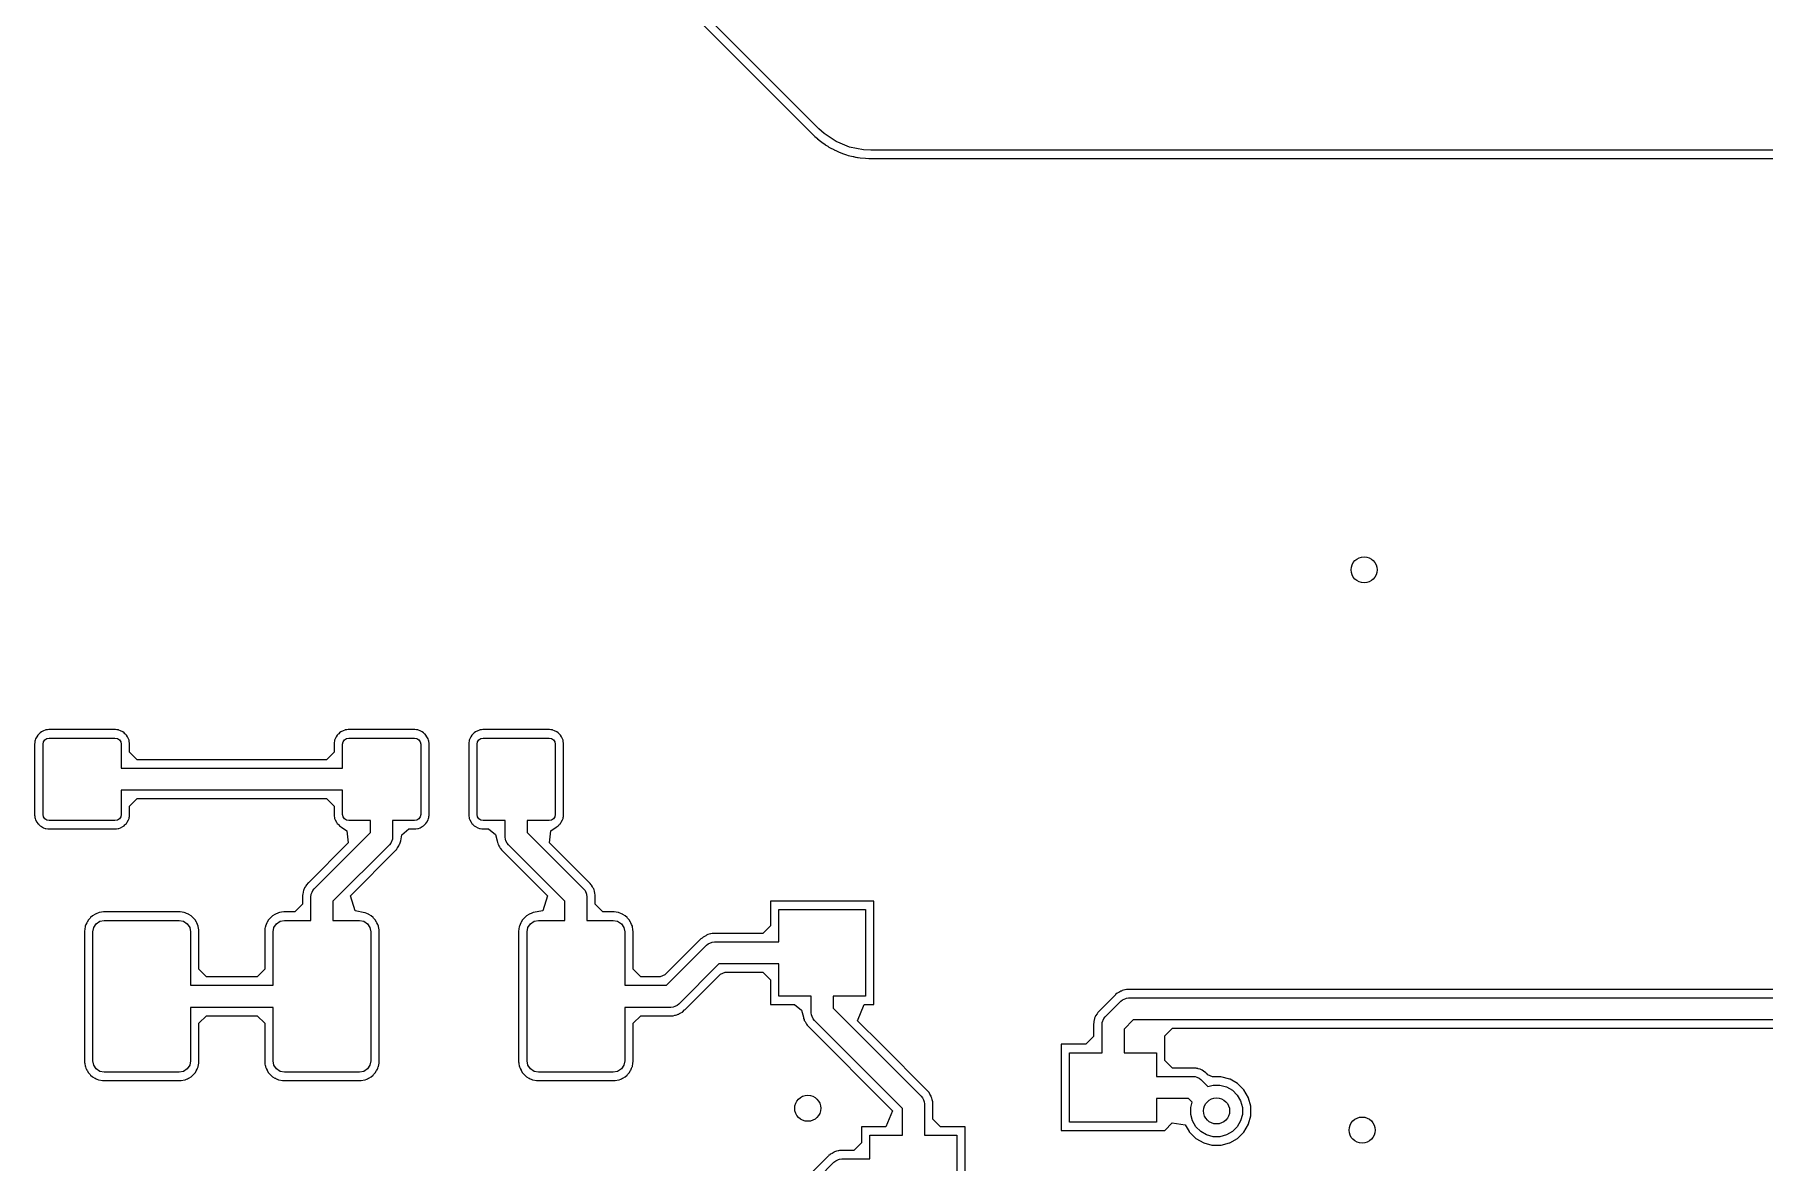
# Model space of a CAD drawing. Header units: inches. Extents: x 3.92 to 7.78, y -6.06 to -2.2.
# Drawn here: x 5.285 to 6.069, y -3.619 to -3.107 of the extents above; entities that cross this region are included whole.
import ezdxf

# ---------------------------------------------------------------- set-up
doc = ezdxf.new("R2010")
doc.units = ezdxf.units.IN
doc.header["$MEASUREMENT"] = 0
doc.layers.add('F.Cu', color=13, linetype='CONTINUOUS', true_color=0xc83434)

msp = doc.modelspace()

# ---------------------------------------------------------------- linework, layer by layer
at = {"layer": 'F.Cu', "linetype": 'CONTINUOUS'}
for p, q in [((5.64025, -3.14981), (5.37554, -2.8851)), ((5.37291, -2.88783), (5.63843, -3.15335)), ((5.63843, -3.15335), (5.63957, -3.15429)), ((5.64267, -3.152), (5.64025, -3.14981)), ((5.6481, -3.15563), (5.64267, -3.152)), ((5.63957, -3.15429), (5.63957, -3.15433)), ((5.63957, -3.15433), (5.64091, -3.15547)), ((5.64091, -3.15547), (5.64094, -3.15551)), ((5.64094, -3.15551), (5.6415, -3.15591)), ((5.6415, -3.15591), (5.64311, -3.15701)), ((5.64311, -3.15701), (5.64315, -3.15705)), ((5.64315, -3.15705), (5.64425, -3.1578)), ((5.64425, -3.1578), (5.64472, -3.15811)), ((5.64472, -3.15811), (5.64476, -3.15811)), ((5.64476, -3.15811), (5.64535, -3.15846)), ((5.64535, -3.15846), (5.64701, -3.15929)), ((5.64701, -3.15929), (5.64713, -3.15933)), ((5.64713, -3.15933), (5.64819, -3.15992)), ((5.64986, -3.15636), (5.6481, -3.15563)), ((5.64819, -3.15992), (5.64846, -3.16)), ((5.64846, -3.16), (5.64886, -3.16016)), ((5.64886, -3.16016), (5.64949, -3.16047)), ((5.64949, -3.16047), (5.65142, -3.16118)), ((5.65413, -3.15812), (5.64986, -3.15636)), ((5.65142, -3.16118), (5.65272, -3.16161)), ((5.66052, -3.1594), (5.65413, -3.15812)), ((5.66379, -3.15956), (5.66052, -3.1594)), ((6.42752, -3.15956), (5.66379, -3.15956)), ((5.65272, -3.16161), (5.65276, -3.16165)), ((5.65276, -3.16165), (5.65354, -3.16189)), ((5.65354, -3.16189), (5.65579, -3.1624)), ((5.65579, -3.1624), (5.65587, -3.16244)), ((5.65587, -3.16244), (5.65681, -3.16268)), ((5.65681, -3.16268), (5.65705, -3.16272)), ((5.65705, -3.16272), (5.65713, -3.16272)), ((5.65713, -3.16272), (5.6578, -3.16287)), ((5.6578, -3.16287), (5.65783, -3.16287)), ((5.65783, -3.16287), (5.65799, -3.16291)), ((5.65799, -3.16291), (5.65898, -3.16299)), ((5.65898, -3.16299), (5.65902, -3.16299)), ((5.65902, -3.16299), (5.6613, -3.16323)), ((5.6613, -3.16323), (5.66142, -3.16323)), ((5.66142, -3.16323), (5.66283, -3.16327)), ((5.66283, -3.16327), (5.66291, -3.16327)), ((5.66291, -3.16327), (5.66366, -3.16331)), ((5.66366, -3.16331), (6.42465, -3.16331)), ((5.28472, -3.42752), (5.28465, -3.42823)), ((5.28476, -3.4272), (5.28472, -3.42752)), ((5.28504, -3.42646), (5.28476, -3.4272)), ((5.28555, -3.42555), (5.28504, -3.42646)), ((5.28598, -3.42492), (5.28555, -3.42555)), ((5.28642, -3.42445), (5.28598, -3.42492)), ((5.28665, -3.42421), (5.28642, -3.42445)), ((5.28709, -3.42382), (5.28665, -3.42421)), ((5.28764, -3.42343), (5.28709, -3.42382)), ((5.28866, -3.42283), (5.28764, -3.42343)), ((5.28839, -3.42898), (5.2886, -3.42791)), ((5.2886, -3.42791), (5.28921, -3.427)), ((5.28941, -3.42256), (5.28862, -3.42283)), ((5.28862, -3.42283), (5.28866, -3.42283)), ((5.28921, -3.427), (5.29012, -3.42639)), ((5.28965, -3.42252), (5.28941, -3.42256)), ((5.29035, -3.42244), (5.28965, -3.42252)), ((5.29012, -3.42639), (5.29119, -3.42618)), ((5.29098, -3.42236), (5.29035, -3.42244)), ((5.32122, -3.42236), (5.29098, -3.42236)), ((5.29119, -3.42618), (5.32102, -3.42618)), ((5.32102, -3.42618), (5.32209, -3.42639)), ((5.32185, -3.42244), (5.32122, -3.42236)), ((5.32256, -3.42252), (5.32185, -3.42244)), ((5.32209, -3.42639), (5.323, -3.427)), ((5.3228, -3.42256), (5.32256, -3.42252)), ((5.32354, -3.42283), (5.3228, -3.42256)), ((5.323, -3.427), (5.32361, -3.42791)), ((5.32457, -3.42343), (5.32354, -3.42283)), ((5.32361, -3.42791), (5.32382, -3.42898)), ((5.32512, -3.42382), (5.32457, -3.42343)), ((5.32555, -3.42421), (5.32512, -3.42382)), ((5.32579, -3.42445), (5.32555, -3.42421)), ((5.32622, -3.42492), (5.32579, -3.42445)), ((5.32665, -3.42555), (5.32622, -3.42492)), ((5.32717, -3.42646), (5.32665, -3.42555)), ((5.32744, -3.4272), (5.32717, -3.42646)), ((5.32748, -3.42752), (5.32744, -3.4272)), ((5.3276, -3.42858), (5.32748, -3.42752)), ((5.42055, -3.42752), (5.42047, -3.42823)), ((5.42059, -3.4272), (5.42055, -3.42752)), ((5.42087, -3.42646), (5.42059, -3.4272)), ((5.42138, -3.42555), (5.42087, -3.42646)), ((5.42181, -3.42492), (5.42138, -3.42555)), ((5.42224, -3.42445), (5.42181, -3.42492)), ((5.42248, -3.42421), (5.42224, -3.42445)), ((5.42291, -3.42382), (5.42248, -3.42421)), ((5.42346, -3.42343), (5.42291, -3.42382)), ((5.42449, -3.42283), (5.42346, -3.42343)), ((5.42421, -3.42898), (5.42443, -3.42791)), ((5.42443, -3.42791), (5.42503, -3.427)), ((5.42524, -3.42256), (5.42445, -3.42283)), ((5.42445, -3.42283), (5.42449, -3.42283)), ((5.42503, -3.427), (5.42594, -3.42639)), ((5.42547, -3.42252), (5.42524, -3.42256)), ((5.42618, -3.42244), (5.42547, -3.42252)), ((5.42594, -3.42639), (5.42702, -3.42618)), ((5.42681, -3.42236), (5.42618, -3.42244)), ((5.45705, -3.42236), (5.42681, -3.42236)), ((5.42702, -3.42618), (5.45684, -3.42618)), ((5.45684, -3.42618), (5.45792, -3.42639)), ((5.45768, -3.42244), (5.45705, -3.42236)), ((5.45839, -3.42252), (5.45768, -3.42244)), ((5.45792, -3.42639), (5.45882, -3.427)), ((5.45862, -3.42256), (5.45839, -3.42252)), ((5.45937, -3.42283), (5.45862, -3.42256)), ((5.45882, -3.427), (5.45943, -3.42791)), ((5.46039, -3.42343), (5.45937, -3.42283)), ((5.45943, -3.42791), (5.45965, -3.42898)), ((5.46094, -3.42382), (5.46039, -3.42343)), ((5.46138, -3.42421), (5.46094, -3.42382)), ((5.46161, -3.42445), (5.46138, -3.42421)), ((5.46205, -3.42492), (5.46161, -3.42445)), ((5.46248, -3.42555), (5.46205, -3.42492)), ((5.46299, -3.42646), (5.46248, -3.42555)), ((5.46327, -3.4272), (5.46299, -3.42646)), ((5.46331, -3.42752), (5.46327, -3.4272)), ((5.46343, -3.42858), (5.46331, -3.42752)), ((5.48157, -3.42752), (5.4815, -3.42823)), ((5.48161, -3.4272), (5.48157, -3.42752)), ((5.48189, -3.42646), (5.48161, -3.4272)), ((5.4824, -3.42555), (5.48189, -3.42646)), ((5.48283, -3.42492), (5.4824, -3.42555)), ((5.48327, -3.42445), (5.48283, -3.42492)), ((5.4835, -3.42421), (5.48327, -3.42445)), ((5.48394, -3.42382), (5.4835, -3.42421)), ((5.48449, -3.42343), (5.48394, -3.42382)), ((5.48551, -3.42283), (5.48449, -3.42343)), ((5.48524, -3.42898), (5.48545, -3.42791)), ((5.48545, -3.42791), (5.48606, -3.427)), ((5.48626, -3.42256), (5.48551, -3.42283)), ((5.48606, -3.427), (5.48697, -3.42639)), ((5.4865, -3.42252), (5.48626, -3.42256)), ((5.4872, -3.42244), (5.4865, -3.42252)), ((5.48697, -3.42639), (5.48804, -3.42618)), ((5.48783, -3.42236), (5.4872, -3.42244)), ((5.51807, -3.42236), (5.48783, -3.42236)), ((5.48804, -3.42618), (5.51787, -3.42618)), ((5.51787, -3.42618), (5.51894, -3.42639)), ((5.5187, -3.42244), (5.51807, -3.42236)), ((5.51941, -3.42252), (5.5187, -3.42244)), ((5.51894, -3.42639), (5.51985, -3.427)), ((5.51965, -3.42256), (5.51941, -3.42252)), ((5.52039, -3.42283), (5.51965, -3.42256)), ((5.51985, -3.427), (5.52046, -3.42791)), ((5.52142, -3.42343), (5.52039, -3.42283)), ((5.52046, -3.42791), (5.52067, -3.42898)), ((5.52197, -3.42382), (5.52142, -3.42343)), ((5.5224, -3.42421), (5.52197, -3.42382)), ((5.52264, -3.42445), (5.5224, -3.42421)), ((5.52307, -3.42492), (5.52264, -3.42445)), ((5.5235, -3.42555), (5.52307, -3.42492)), ((5.52402, -3.42646), (5.5235, -3.42555)), ((5.52429, -3.4272), (5.52402, -3.42646)), ((5.52433, -3.42752), (5.52429, -3.4272)), ((5.52445, -3.42858), (5.52433, -3.42752)), ((5.28465, -3.42823), (5.28457, -3.4289)), ((5.28457, -3.4289), (5.28457, -3.46114)), ((5.28839, -3.46078), (5.28839, -3.42898)), ((5.32382, -3.42898), (5.32382, -3.43988)), ((5.3276, -3.4326), (5.3276, -3.42858)), ((5.33106, -3.43606), (5.3276, -3.4326)), ((5.42039, -3.4326), (5.41693, -3.43606)), ((5.42047, -3.42823), (5.42039, -3.4289)), ((5.42039, -3.4289), (5.42039, -3.4326)), ((5.42421, -3.43988), (5.42421, -3.42898)), ((5.45965, -3.42898), (5.45965, -3.46078)), ((5.46343, -3.46126), (5.46343, -3.42858)), ((5.4815, -3.42823), (5.48142, -3.4289)), ((5.48142, -3.4289), (5.48142, -3.46114)), ((5.48524, -3.46078), (5.48524, -3.42898)), ((5.52067, -3.42898), (5.52067, -3.46078)), ((5.52445, -3.46126), (5.52445, -3.42858)), ((5.32382, -3.43988), (5.33132, -3.43988)), ((5.41693, -3.43606), (5.33106, -3.43606)), ((5.33132, -3.43988), (5.41671, -3.43988)), ((5.41671, -3.43988), (5.42421, -3.43988)), ((5.33132, -3.44988), (5.32382, -3.44988)), ((5.32382, -3.44988), (5.32382, -3.46078)), ((5.41671, -3.44988), (5.33132, -3.44988)), ((5.42421, -3.44988), (5.41671, -3.44988)), ((5.42421, -3.46078), (5.42421, -3.44988)), ((5.3276, -3.45713), (5.33106, -3.45366)), ((5.3276, -3.46126), (5.3276, -3.45713)), ((5.33106, -3.45366), (5.41693, -3.45366)), ((5.41693, -3.45366), (5.42039, -3.45713)), ((5.42039, -3.45713), (5.42039, -3.46114)), ((5.28457, -3.46114), (5.28465, -3.46161)), ((5.28465, -3.46161), (5.28472, -3.46224)), ((5.28472, -3.46224), (5.2848, -3.46268)), ((5.2848, -3.46268), (5.28504, -3.46331)), ((5.28504, -3.46331), (5.28563, -3.46433)), ((5.28563, -3.46433), (5.28602, -3.46488)), ((5.28602, -3.46488), (5.28642, -3.46531)), ((5.28642, -3.46531), (5.28665, -3.46555)), ((5.28665, -3.46555), (5.28709, -3.46594)), ((5.28709, -3.46594), (5.28764, -3.46634)), ((5.28764, -3.46634), (5.28866, -3.46693)), ((5.2886, -3.46185), (5.28839, -3.46078)), ((5.28921, -3.46276), (5.2886, -3.46185)), ((5.28866, -3.46693), (5.28941, -3.4672)), ((5.29012, -3.46337), (5.28921, -3.46276)), ((5.28941, -3.4672), (5.28972, -3.46724)), ((5.29119, -3.46358), (5.29012, -3.46337)), ((5.32102, -3.46358), (5.29119, -3.46358)), ((5.32209, -3.46337), (5.32102, -3.46358)), ((5.323, -3.46276), (5.32209, -3.46337)), ((5.32248, -3.46724), (5.3228, -3.4672)), ((5.3228, -3.4672), (5.32358, -3.46693)), ((5.32361, -3.46185), (5.323, -3.46276)), ((5.32354, -3.46693), (5.32457, -3.46634)), ((5.32358, -3.46693), (5.32354, -3.46693)), ((5.32382, -3.46078), (5.32361, -3.46185)), ((5.32457, -3.46634), (5.32512, -3.46594)), ((5.32512, -3.46594), (5.32555, -3.46555)), ((5.32555, -3.46555), (5.32579, -3.46531)), ((5.32579, -3.46531), (5.32618, -3.46488)), ((5.32618, -3.46488), (5.32657, -3.46433)), ((5.32657, -3.46433), (5.32717, -3.46331)), ((5.32717, -3.46331), (5.3274, -3.46268)), ((5.3274, -3.46268), (5.32748, -3.46224)), ((5.32748, -3.46224), (5.32756, -3.46169)), ((5.32756, -3.46169), (5.3276, -3.46126)), ((5.42039, -3.46114), (5.42047, -3.46161)), ((5.42047, -3.46161), (5.42055, -3.46224)), ((5.42055, -3.46224), (5.42063, -3.46268)), ((5.42063, -3.46268), (5.42087, -3.46331)), ((5.42087, -3.46331), (5.42146, -3.46433)), ((5.42146, -3.46433), (5.42185, -3.46488)), ((5.42185, -3.46488), (5.42224, -3.46531)), ((5.42224, -3.46531), (5.42248, -3.46555)), ((5.42248, -3.46555), (5.42291, -3.46594)), ((5.42291, -3.46594), (5.42378, -3.46654)), ((5.42378, -3.46654), (5.42622, -3.46819)), ((5.42443, -3.46185), (5.42421, -3.46078)), ((5.42503, -3.46276), (5.42443, -3.46185)), ((5.42594, -3.46337), (5.42503, -3.46276)), ((5.42702, -3.46358), (5.42594, -3.46337)), ((5.43693, -3.46358), (5.42702, -3.46358)), ((5.43693, -3.46901), (5.43693, -3.46358)), ((5.45684, -3.46358), (5.44693, -3.46358)), ((5.44693, -3.46358), (5.44693, -3.47108)), ((5.45792, -3.46337), (5.45684, -3.46358)), ((5.45882, -3.46276), (5.45792, -3.46337)), ((5.45831, -3.46724), (5.45862, -3.4672)), ((5.45862, -3.4672), (5.45941, -3.46693)), ((5.45943, -3.46185), (5.45882, -3.46276)), ((5.45937, -3.46693), (5.46039, -3.46634)), ((5.45941, -3.46693), (5.45937, -3.46693)), ((5.45965, -3.46078), (5.45943, -3.46185)), ((5.46039, -3.46634), (5.46094, -3.46594)), ((5.46094, -3.46594), (5.46138, -3.46555)), ((5.46138, -3.46555), (5.46161, -3.46531)), ((5.46161, -3.46531), (5.46201, -3.46488)), ((5.46201, -3.46488), (5.4624, -3.46433)), ((5.4624, -3.46433), (5.46299, -3.46331)), ((5.46299, -3.46331), (5.46323, -3.46268)), ((5.46323, -3.46268), (5.46331, -3.46224)), ((5.46331, -3.46224), (5.46339, -3.46169)), ((5.46339, -3.46169), (5.46343, -3.46126)), ((5.48142, -3.46114), (5.4815, -3.46161)), ((5.4815, -3.46161), (5.48157, -3.46224)), ((5.48157, -3.46224), (5.48165, -3.46268)), ((5.48165, -3.46268), (5.48189, -3.46331)), ((5.48189, -3.46331), (5.48248, -3.46433)), ((5.48248, -3.46433), (5.48287, -3.46488)), ((5.48287, -3.46488), (5.48327, -3.46531)), ((5.48327, -3.46531), (5.4835, -3.46555)), ((5.4835, -3.46555), (5.48394, -3.46594)), ((5.48394, -3.46594), (5.48449, -3.46634)), ((5.48449, -3.46634), (5.48551, -3.46693)), ((5.48545, -3.46185), (5.48524, -3.46078)), ((5.48606, -3.46276), (5.48545, -3.46185)), ((5.48551, -3.46693), (5.48626, -3.4672)), ((5.48697, -3.46337), (5.48606, -3.46276)), ((5.48626, -3.4672), (5.48657, -3.46724)), ((5.48804, -3.46358), (5.48697, -3.46337)), ((5.49795, -3.46358), (5.48804, -3.46358)), ((5.49795, -3.47108), (5.49795, -3.46358)), ((5.51787, -3.46358), (5.50795, -3.46358)), ((5.50795, -3.46358), (5.50795, -3.46901)), ((5.51894, -3.46337), (5.51787, -3.46358)), ((5.51866, -3.46819), (5.5211, -3.46654)), ((5.51985, -3.46276), (5.51894, -3.46337)), ((5.52046, -3.46185), (5.51985, -3.46276)), ((5.52067, -3.46078), (5.52046, -3.46185)), ((5.5211, -3.46654), (5.52197, -3.46594)), ((5.52197, -3.46594), (5.5224, -3.46555)), ((5.5224, -3.46555), (5.52264, -3.46531)), ((5.52264, -3.46531), (5.52303, -3.46488)), ((5.52303, -3.46488), (5.52343, -3.46433)), ((5.52343, -3.46433), (5.52402, -3.46331)), ((5.52402, -3.46331), (5.52425, -3.46268)), ((5.52425, -3.46268), (5.52433, -3.46224)), ((5.52433, -3.46224), (5.52441, -3.46169)), ((5.52441, -3.46169), (5.52445, -3.46126)), ((5.28972, -3.46724), (5.29055, -3.46732)), ((5.29055, -3.46732), (5.29102, -3.46736)), ((5.29102, -3.46736), (5.32118, -3.46736)), ((5.32118, -3.46736), (5.32165, -3.46732)), ((5.32165, -3.46732), (5.32248, -3.46724)), ((5.42677, -3.47374), (5.40874, -3.49177)), ((5.41133, -3.49461), (5.43693, -3.46901)), ((5.44546, -3.47462), (5.41986, -3.50022)), ((5.42622, -3.46819), (5.42677, -3.47374)), ((5.44609, -3.47386), (5.44546, -3.47462)), ((5.44683, -3.47206), (5.44609, -3.47386)), ((5.44693, -3.47108), (5.44683, -3.47206)), ((5.44683, -3.47206), (5.44683, -3.47206)), ((5.44976, -3.47512), (5.45008, -3.47437)), ((5.45008, -3.47437), (5.4502, -3.47421)), ((5.4502, -3.47409), (5.45031, -3.47366)), ((5.4502, -3.47421), (5.4502, -3.47409)), ((5.45031, -3.47366), (5.45059, -3.47272)), ((5.45059, -3.47272), (5.45106, -3.47012)), ((5.45106, -3.47012), (5.45433, -3.46736)), ((5.45433, -3.46736), (5.45701, -3.46736)), ((5.45701, -3.46736), (5.45748, -3.46732)), ((5.45748, -3.46732), (5.45831, -3.46724)), ((5.48657, -3.46724), (5.4874, -3.46732)), ((5.4874, -3.46732), (5.48787, -3.46736)), ((5.48787, -3.46736), (5.49043, -3.46736)), ((5.49043, -3.46736), (5.49362, -3.46988)), ((5.49362, -3.46988), (5.49433, -3.47272)), ((5.49433, -3.47272), (5.49449, -3.47358)), ((5.49449, -3.47358), (5.49461, -3.47382)), ((5.49461, -3.47382), (5.49484, -3.47449)), ((5.49484, -3.47449), (5.49488, -3.47461)), ((5.49488, -3.47461), (5.49516, -3.475)), ((5.49516, -3.475), (5.49543, -3.47551)), ((5.49805, -3.47206), (5.49795, -3.47108)), ((5.49832, -3.47272), (5.49805, -3.47206)), ((5.49805, -3.47206), (5.49805, -3.47206)), ((5.4988, -3.47386), (5.49832, -3.47272)), ((5.49942, -3.47462), (5.4988, -3.47386)), ((5.4988, -3.47386), (5.4988, -3.47386)), ((5.52502, -3.50022), (5.49942, -3.47462)), ((5.50795, -3.46901), (5.53356, -3.49461)), ((5.51811, -3.47374), (5.51866, -3.46819)), ((5.53654, -3.4922), (5.51811, -3.47374)), ((5.42776, -3.49776), (5.44858, -3.47689)), ((5.44858, -3.47689), (5.44878, -3.47665)), ((5.44878, -3.47665), (5.44906, -3.47618)), ((5.44906, -3.47618), (5.44917, -3.47598)), ((5.44917, -3.47598), (5.44976, -3.47512)), ((5.49543, -3.47551), (5.49571, -3.4761)), ((5.49571, -3.4761), (5.49587, -3.4763)), ((5.49587, -3.4763), (5.49634, -3.47681)), ((5.49634, -3.47681), (5.49665, -3.47724)), ((5.49665, -3.47724), (5.5172, -3.49776)), ((5.4061, -3.4976), (5.40606, -3.49799)), ((5.40606, -3.49799), (5.40606, -3.50157)), ((5.40614, -3.49713), (5.4061, -3.49748)), ((5.4061, -3.49748), (5.4061, -3.4976)), ((5.40618, -3.49677), (5.40614, -3.49701)), ((5.40614, -3.49701), (5.40614, -3.49713)), ((5.40634, -3.49622), (5.40618, -3.49677)), ((5.40638, -3.49606), (5.40634, -3.49622)), ((5.40657, -3.49512), (5.40638, -3.49606)), ((5.40661, -3.49504), (5.40657, -3.49512)), ((5.40701, -3.49417), (5.40661, -3.49504)), ((5.40748, -3.49346), (5.40701, -3.49417)), ((5.4076, -3.49327), (5.40748, -3.49346)), ((5.40791, -3.49272), (5.4076, -3.49327)), ((5.40866, -3.49189), (5.40791, -3.49272)), ((5.40874, -3.49177), (5.40866, -3.49189)), ((5.40986, -3.49815), (5.40996, -3.49717)), ((5.40986, -3.50136), (5.40986, -3.49815)), ((5.40996, -3.49717), (5.41003, -3.49701)), ((5.41003, -3.49701), (5.41042, -3.49606)), ((5.41042, -3.49606), (5.4107, -3.49537)), ((5.4107, -3.49537), (5.41133, -3.49461)), ((5.4107, -3.49537), (5.4107, -3.49537)), ((5.42988, -3.50461), (5.42776, -3.49776)), ((5.5172, -3.49776), (5.515, -3.50461)), ((5.53356, -3.49461), (5.53418, -3.49537)), ((5.53418, -3.49537), (5.53485, -3.49701)), ((5.53485, -3.49701), (5.53492, -3.49717)), ((5.53492, -3.49717), (5.53502, -3.49815)), ((5.53502, -3.49815), (5.53502, -3.50136)), ((5.53689, -3.49268), (5.53654, -3.4922)), ((5.5372, -3.49303), (5.53689, -3.49268)), ((5.53732, -3.49315), (5.5372, -3.49303)), ((5.53756, -3.49366), (5.53732, -3.49315)), ((5.53783, -3.49421), (5.53756, -3.49366)), ((5.53811, -3.49461), (5.53783, -3.49421)), ((5.53815, -3.49469), (5.53811, -3.49461)), ((5.53827, -3.49508), (5.53815, -3.49469)), ((5.53846, -3.49555), (5.53827, -3.49508)), ((5.53866, -3.49665), (5.53846, -3.49555)), ((5.53882, -3.49728), (5.53866, -3.49665)), ((5.53882, -3.50157), (5.53882, -3.49728)), ((5.31185, -3.50622), (5.31079, -3.50685)), ((5.31205, -3.5061), (5.31185, -3.50622)), ((5.31248, -3.50587), (5.31205, -3.5061)), ((5.31283, -3.50571), (5.31248, -3.50587)), ((5.31354, -3.50543), (5.31283, -3.50571)), ((5.3139, -3.50535), (5.31354, -3.50543)), ((5.31488, -3.50516), (5.3139, -3.50531)), ((5.3139, -3.50531), (5.3139, -3.50535)), ((5.31583, -3.50504), (5.31488, -3.50516)), ((5.35051, -3.50504), (5.31583, -3.50504)), ((5.35146, -3.50516), (5.35051, -3.50504)), ((5.35244, -3.50531), (5.35146, -3.50516)), ((5.35244, -3.50535), (5.35244, -3.50531)), ((5.3528, -3.50543), (5.35244, -3.50535)), ((5.3535, -3.50571), (5.3528, -3.50543)), ((5.35386, -3.50587), (5.3535, -3.50571)), ((5.35429, -3.5061), (5.35386, -3.50587)), ((5.35449, -3.50622), (5.35429, -3.5061)), ((5.35555, -3.50685), (5.35449, -3.50622)), ((5.39354, -3.50622), (5.39248, -3.50685)), ((5.39374, -3.5061), (5.39354, -3.50622)), ((5.39417, -3.50587), (5.39374, -3.5061)), ((5.39453, -3.50571), (5.39417, -3.50587)), ((5.39524, -3.50543), (5.39453, -3.50571)), ((5.39559, -3.50535), (5.39524, -3.50543)), ((5.39657, -3.50516), (5.39559, -3.50531)), ((5.39559, -3.50531), (5.39559, -3.50535)), ((5.39752, -3.50504), (5.39657, -3.50516)), ((5.4026, -3.50504), (5.39752, -3.50504)), ((5.40606, -3.50157), (5.4026, -3.50504)), ((5.40986, -3.50886), (5.40986, -3.50136)), ((5.41986, -3.50022), (5.41986, -3.50136)), ((5.41986, -3.50136), (5.41986, -3.50886)), ((5.43425, -3.50539), (5.42988, -3.50461)), ((5.43449, -3.50543), (5.43425, -3.50539)), ((5.4352, -3.50571), (5.43449, -3.50543)), ((5.43555, -3.50587), (5.4352, -3.50571)), ((5.43598, -3.5061), (5.43555, -3.50587)), ((5.43618, -3.50622), (5.43598, -3.5061)), ((5.43724, -3.50685), (5.43618, -3.50622)), ((5.5087, -3.50622), (5.50764, -3.50685)), ((5.5089, -3.5061), (5.5087, -3.50622)), ((5.50933, -3.50587), (5.5089, -3.5061)), ((5.50969, -3.50571), (5.50933, -3.50587)), ((5.51039, -3.50543), (5.50969, -3.50571)), ((5.51071, -3.50535), (5.51039, -3.50543)), ((5.515, -3.50461), (5.51071, -3.50535)), ((5.52502, -3.50136), (5.52502, -3.50022)), ((5.52502, -3.50886), (5.52502, -3.50136)), ((5.53502, -3.50136), (5.53502, -3.50886)), ((5.54228, -3.50504), (5.53882, -3.50157)), ((5.54736, -3.50504), (5.54228, -3.50504)), ((5.54831, -3.50516), (5.54736, -3.50504)), ((5.54929, -3.50531), (5.54831, -3.50516)), ((5.54929, -3.50535), (5.54929, -3.50531)), ((5.54965, -3.50543), (5.54929, -3.50535)), ((5.55035, -3.50571), (5.54965, -3.50543)), ((5.55071, -3.50587), (5.55035, -3.50571)), ((5.55114, -3.5061), (5.55071, -3.50587)), ((5.55134, -3.50622), (5.55114, -3.5061)), ((5.5524, -3.50685), (5.55134, -3.50622)), ((5.6652, -3.50012), (5.61823, -3.50012)), ((5.61823, -3.50012), (5.61823, -3.51134)), ((5.62205, -3.51862), (5.62205, -3.50394)), ((5.62205, -3.50394), (5.66142, -3.50394)), ((5.66142, -3.50394), (5.66142, -3.54331)), ((5.6652, -3.54709), (5.6652, -3.50012)), ((5.30728, -3.51303), (5.3072, -3.51354)), ((5.3072, -3.51354), (5.3072, -3.57307)), ((5.30732, -3.51276), (5.30728, -3.51303)), ((5.30748, -3.51173), (5.30732, -3.51276)), ((5.30752, -3.51173), (5.30748, -3.51173)), ((5.30756, -3.51154), (5.30752, -3.51173)), ((5.30787, -3.51067), (5.30756, -3.51154)), ((5.30819, -3.50996), (5.30787, -3.51067)), ((5.30839, -3.50969), (5.30819, -3.50996)), ((5.30902, -3.50862), (5.30839, -3.50969)), ((5.30972, -3.5078), (5.30902, -3.50862)), ((5.30996, -3.50756), (5.30972, -3.5078)), ((5.31079, -3.50685), (5.30996, -3.50756)), ((5.31102, -3.51403), (5.31142, -3.51205)), ((5.31102, -3.57259), (5.31102, -3.51403)), ((5.31142, -3.51205), (5.31254, -3.51037)), ((5.31254, -3.51037), (5.31421, -3.50925)), ((5.31421, -3.50925), (5.31619, -3.50886)), ((5.31619, -3.50886), (5.35015, -3.50886)), ((5.35015, -3.50886), (5.35212, -3.50925)), ((5.35212, -3.50925), (5.3538, -3.51037)), ((5.3538, -3.51037), (5.35492, -3.51205)), ((5.35492, -3.51205), (5.35531, -3.51403)), ((5.35531, -3.51403), (5.35531, -3.53831)), ((5.35638, -3.50756), (5.35555, -3.50685)), ((5.35661, -3.5078), (5.35638, -3.50756)), ((5.35732, -3.50862), (5.35661, -3.5078)), ((5.35795, -3.50969), (5.35732, -3.50862)), ((5.35815, -3.50996), (5.35795, -3.50969)), ((5.35846, -3.51067), (5.35815, -3.50996)), ((5.35878, -3.51154), (5.35846, -3.51067)), ((5.35878, -3.51161), (5.35878, -3.51154)), ((5.35906, -3.51319), (5.35878, -3.51161)), ((5.35909, -3.51394), (5.35906, -3.51319)), ((5.35909, -3.53102), (5.35909, -3.51394)), ((5.38898, -3.51303), (5.3889, -3.51354)), ((5.3889, -3.51354), (5.3889, -3.53102)), ((5.38902, -3.51276), (5.38898, -3.51303)), ((5.38917, -3.51173), (5.38902, -3.51276)), ((5.38921, -3.51173), (5.38917, -3.51173)), ((5.38925, -3.51154), (5.38921, -3.51173)), ((5.38957, -3.51067), (5.38925, -3.51154)), ((5.38988, -3.50996), (5.38957, -3.51067)), ((5.39008, -3.50969), (5.38988, -3.50996)), ((5.39071, -3.50862), (5.39008, -3.50969)), ((5.39142, -3.5078), (5.39071, -3.50862)), ((5.39165, -3.50756), (5.39142, -3.5078)), ((5.39248, -3.50685), (5.39165, -3.50756)), ((5.39272, -3.51403), (5.39311, -3.51205)), ((5.39272, -3.53831), (5.39272, -3.51403)), ((5.39311, -3.51205), (5.39423, -3.51037)), ((5.39423, -3.51037), (5.39591, -3.50925)), ((5.39591, -3.50925), (5.39789, -3.50886)), ((5.39789, -3.50886), (5.40986, -3.50886)), ((5.41986, -3.50886), (5.43184, -3.50886)), ((5.43184, -3.50886), (5.43382, -3.50925)), ((5.43382, -3.50925), (5.43549, -3.51037)), ((5.43549, -3.51037), (5.43661, -3.51205)), ((5.43661, -3.51205), (5.43701, -3.51403)), ((5.43701, -3.51403), (5.43701, -3.57259)), ((5.43807, -3.50756), (5.43724, -3.50685)), ((5.43831, -3.5078), (5.43807, -3.50756)), ((5.43902, -3.50862), (5.43831, -3.5078)), ((5.43965, -3.50969), (5.43902, -3.50862)), ((5.43984, -3.50996), (5.43965, -3.50969)), ((5.44016, -3.51067), (5.43984, -3.50996)), ((5.44047, -3.51154), (5.44016, -3.51067)), ((5.44047, -3.51161), (5.44047, -3.51154)), ((5.44075, -3.51319), (5.44047, -3.51161)), ((5.44079, -3.51394), (5.44075, -3.51319)), ((5.44079, -3.57287), (5.44079, -3.51394)), ((5.50413, -3.51303), (5.50406, -3.51354)), ((5.50406, -3.51354), (5.50406, -3.57307)), ((5.50417, -3.51276), (5.50413, -3.51303)), ((5.50433, -3.51173), (5.50417, -3.51276)), ((5.50437, -3.51173), (5.50433, -3.51173)), ((5.50441, -3.51154), (5.50437, -3.51173)), ((5.50472, -3.51067), (5.50441, -3.51154)), ((5.50504, -3.50996), (5.50472, -3.51067)), ((5.50524, -3.50969), (5.50504, -3.50996)), ((5.50587, -3.50862), (5.50524, -3.50969)), ((5.50657, -3.5078), (5.50587, -3.50862)), ((5.50681, -3.50756), (5.50657, -3.5078)), ((5.50764, -3.50685), (5.50681, -3.50756)), ((5.50787, -3.51403), (5.50827, -3.51205)), ((5.50787, -3.57259), (5.50787, -3.51403)), ((5.50827, -3.51205), (5.50939, -3.51037)), ((5.50939, -3.51037), (5.51107, -3.50925)), ((5.51107, -3.50925), (5.51304, -3.50886)), ((5.51304, -3.50886), (5.52502, -3.50886)), ((5.53502, -3.50886), (5.547, -3.50886)), ((5.547, -3.50886), (5.54897, -3.50925)), ((5.54897, -3.50925), (5.55065, -3.51037)), ((5.55065, -3.51037), (5.55177, -3.51205)), ((5.55177, -3.51205), (5.55217, -3.51403)), ((5.55217, -3.51403), (5.55217, -3.53831)), ((5.55323, -3.50756), (5.5524, -3.50685)), ((5.55346, -3.5078), (5.55323, -3.50756)), ((5.55417, -3.50862), (5.55346, -3.5078)), ((5.5548, -3.50969), (5.55417, -3.50862)), ((5.555, -3.50996), (5.5548, -3.50969)), ((5.55531, -3.51067), (5.555, -3.50996)), ((5.55563, -3.51154), (5.55531, -3.51067)), ((5.55563, -3.51161), (5.55563, -3.51154)), ((5.55591, -3.51319), (5.55563, -3.51161)), ((5.55594, -3.51394), (5.55591, -3.51319)), ((5.55594, -3.53102), (5.55594, -3.51394)), ((5.61823, -3.51134), (5.61476, -3.5148)), ((5.58661, -3.51736), (5.57039, -3.53358)), ((5.57106, -3.53831), (5.58928, -3.52009)), ((5.58673, -3.51728), (5.58661, -3.51736)), ((5.58724, -3.51689), (5.58673, -3.51728)), ((5.58768, -3.51646), (5.58724, -3.51689)), ((5.58839, -3.51614), (5.58768, -3.51646)), ((5.5889, -3.51583), (5.58839, -3.51614)), ((5.58929, -3.51555), (5.5889, -3.51583)), ((5.58928, -3.52009), (5.59004, -3.51946)), ((5.58957, -3.51547), (5.58929, -3.51555)), ((5.58992, -3.51531), (5.58957, -3.51547)), ((5.59047, -3.51512), (5.58992, -3.51531)), ((5.59004, -3.51946), (5.59184, -3.51872)), ((5.59114, -3.515), (5.59047, -3.51512)), ((5.59126, -3.515), (5.59114, -3.515)), ((5.59185, -3.51484), (5.59126, -3.515)), ((5.59184, -3.51872), (5.59282, -3.51862)), ((5.59184, -3.51872), (5.59184, -3.51872)), ((5.59244, -3.51484), (5.59185, -3.51484)), ((5.59272, -3.5148), (5.59244, -3.51484)), ((5.61476, -3.5148), (5.59272, -3.5148)), ((5.59282, -3.51862), (5.61455, -3.51862)), ((5.61455, -3.51862), (5.62205, -3.51862)), ((5.59489, -3.52862), (5.57667, -3.54684)), ((5.61455, -3.52862), (5.59489, -3.52862)), ((5.62205, -3.52862), (5.61455, -3.52862)), ((5.62205, -3.54331), (5.62205, -3.52862)), ((5.36256, -3.53449), (5.35909, -3.53102)), ((5.38543, -3.53449), (5.36256, -3.53449)), ((5.3889, -3.53102), (5.38543, -3.53449)), ((5.55941, -3.53449), (5.55594, -3.53102)), ((5.56823, -3.53449), (5.55941, -3.53449)), ((5.57039, -3.53358), (5.56823, -3.53449)), ((5.57961, -3.54933), (5.59563, -3.53331)), ((5.59563, -3.53331), (5.5978, -3.5324)), ((5.5978, -3.5324), (5.61476, -3.5324)), ((5.61476, -3.5324), (5.61823, -3.53587)), ((5.61823, -3.53587), (5.61823, -3.54709)), ((5.35531, -3.53831), (5.36281, -3.53831)), ((5.36281, -3.53831), (5.38522, -3.53831)), ((5.38522, -3.53831), (5.39272, -3.53831)), ((5.55217, -3.53831), (5.57106, -3.53831)), ((5.63673, -3.54331), (5.62205, -3.54331)), ((5.63673, -3.55081), (5.63673, -3.54331)), ((5.66142, -3.54331), (5.64673, -3.54331)), ((5.64673, -3.54331), (5.64673, -3.54874)), ((5.77472, -3.5426), (5.76697, -3.55031)), ((5.77009, -3.55259), (5.77716, -3.54552)), ((5.7748, -3.54252), (5.77472, -3.5426)), ((5.77496, -3.5424), (5.7748, -3.54252)), ((5.77551, -3.54193), (5.77496, -3.5424)), ((5.77626, -3.54157), (5.77551, -3.54193)), ((5.77677, -3.54126), (5.77626, -3.54157)), ((5.77717, -3.54098), (5.77677, -3.54126)), ((5.77716, -3.54552), (5.77792, -3.54489)), ((5.77744, -3.54091), (5.77717, -3.54098)), ((5.7778, -3.54075), (5.77744, -3.54091)), ((5.77835, -3.54055), (5.7778, -3.54075)), ((5.77792, -3.54489), (5.77939, -3.54428)), ((5.77792, -3.54489), (5.77792, -3.54489)), ((5.77902, -3.54043), (5.77835, -3.54055)), ((5.77913, -3.54043), (5.77902, -3.54043)), ((5.77972, -3.54028), (5.77913, -3.54043)), ((5.77939, -3.54428), (5.77972, -3.54415)), ((5.78031, -3.54028), (5.77972, -3.54028)), ((5.77972, -3.54415), (5.7807, -3.54405)), ((5.77972, -3.54415), (5.77972, -3.54415)), ((5.78059, -3.54024), (5.78031, -3.54028)), ((6.32618, -3.54024), (5.78059, -3.54024)), ((5.7807, -3.54405), (6.32593, -3.54405)), ((5.36281, -3.54831), (5.35531, -3.54831)), ((5.35531, -3.54831), (5.35531, -3.57259)), ((5.35909, -3.55555), (5.36256, -3.55209)), ((5.36256, -3.55209), (5.38543, -3.55209)), ((5.38522, -3.54831), (5.36281, -3.54831)), ((5.39272, -3.54831), (5.38522, -3.54831)), ((5.38543, -3.55209), (5.3889, -3.55555)), ((5.39272, -3.57259), (5.39272, -3.54831)), ((5.57313, -3.54831), (5.55217, -3.54831)), ((5.55217, -3.54831), (5.55217, -3.57259)), ((5.55594, -3.55555), (5.55941, -3.55209)), ((5.55941, -3.55209), (5.57409, -3.55209)), ((5.57411, -3.54821), (5.57313, -3.54831)), ((5.57409, -3.55209), (5.57488, -3.55189)), ((5.57486, -3.5479), (5.57411, -3.54821)), ((5.57411, -3.54821), (5.57411, -3.54821)), ((5.57591, -3.54746), (5.57486, -3.5479)), ((5.57488, -3.55189), (5.57516, -3.55181)), ((5.57516, -3.55181), (5.57587, -3.55169)), ((5.57587, -3.55169), (5.57642, -3.55146)), ((5.57667, -3.54684), (5.57591, -3.54746)), ((5.57591, -3.54746), (5.57591, -3.54746)), ((5.57642, -3.55146), (5.57669, -3.55138)), ((5.57669, -3.55138), (5.57709, -3.5511)), ((5.57709, -3.5511), (5.5776, -3.55079)), ((5.5776, -3.55079), (5.57831, -3.55047)), ((5.57831, -3.55047), (5.57933, -3.54945)), ((5.57933, -3.54945), (5.57961, -3.54933)), ((5.61823, -3.54709), (5.62917, -3.54709)), ((5.62917, -3.54709), (5.63236, -3.54957)), ((5.63236, -3.54957), (5.63319, -3.55276)), ((5.63319, -3.55276), (5.63327, -3.55315)), ((5.63327, -3.55315), (5.63331, -3.55343)), ((5.63331, -3.55343), (5.6335, -3.5539)), ((5.63683, -3.55178), (5.63673, -3.55081)), ((5.63714, -3.55253), (5.63683, -3.55178)), ((5.63683, -3.55178), (5.63683, -3.55178)), ((5.63757, -3.55358), (5.63714, -3.55253)), ((5.64673, -3.54874), (5.68661, -3.58861)), ((5.6578, -3.55437), (5.66083, -3.54709)), ((5.66083, -3.54709), (5.6652, -3.54709)), ((5.76528, -3.55327), (5.76504, -3.55429)), ((5.76535, -3.55299), (5.76528, -3.55327)), ((5.76539, -3.55291), (5.76535, -3.55299)), ((5.76555, -3.55256), (5.76539, -3.55291)), ((5.76567, -3.55224), (5.76555, -3.55256)), ((5.76638, -3.55122), (5.76567, -3.55224)), ((5.7665, -3.55102), (5.76638, -3.55122)), ((5.76669, -3.55067), (5.7665, -3.55102)), ((5.76697, -3.55031), (5.76669, -3.55067)), ((5.76872, -3.55515), (5.76946, -3.55335)), ((5.76946, -3.55335), (5.77009, -3.55259)), ((5.76946, -3.55335), (5.76946, -3.55335)), ((5.35909, -3.57287), (5.35909, -3.55555)), ((5.3889, -3.55555), (5.3889, -3.57307)), ((5.55594, -3.57287), (5.55594, -3.55555)), ((5.6335, -3.5539), (5.63358, -3.55417)), ((5.63358, -3.55417), (5.63362, -3.55429)), ((5.63362, -3.55429), (5.63366, -3.55437)), ((5.63366, -3.55437), (5.63398, -3.5548)), ((5.63398, -3.5548), (5.63429, -3.55535)), ((5.63429, -3.55535), (5.63457, -3.55594)), ((5.63457, -3.55594), (5.63461, -3.55598)), ((5.63461, -3.55598), (5.63496, -3.55638)), ((5.63496, -3.55638), (5.63512, -3.55657)), ((5.63512, -3.55657), (5.63531, -3.55681)), ((5.63531, -3.55681), (5.67366, -3.5952)), ((5.6382, -3.55434), (5.63757, -3.55358)), ((5.63757, -3.55358), (5.63757, -3.55358)), ((5.67807, -3.59422), (5.6382, -3.55434)), ((5.66849, -3.56508), (5.6578, -3.55437)), ((5.76488, -3.55543), (5.7648, -3.55575)), ((5.7648, -3.55575), (5.7648, -3.56161)), ((5.76496, -3.55461), (5.76488, -3.55543)), ((5.76504, -3.55429), (5.76496, -3.55461)), ((5.76862, -3.55613), (5.76872, -3.55515)), ((5.76862, -3.5689), (5.76862, -3.55613)), ((5.78277, -3.55405), (5.77862, -3.5582)), ((5.77862, -3.5582), (5.77862, -3.5689)), ((6.32385, -3.55405), (5.78277, -3.55405)), ((5.79709, -3.5613), (5.80055, -3.55783)), ((5.79709, -3.57236), (5.79709, -3.5613)), ((5.80055, -3.55783), (6.32102, -3.55783)), ((5.68953, -3.58614), (5.66849, -3.56508)), ((5.76134, -3.56508), (5.75012, -3.56508)), ((5.75012, -3.56508), (5.75012, -3.60417)), ((5.75394, -3.60039), (5.75394, -3.5689)), ((5.75394, -3.5689), (5.76862, -3.5689)), ((5.7648, -3.56161), (5.76134, -3.56508)), ((5.77862, -3.5689), (5.79331, -3.5689)), ((5.79331, -3.5689), (5.79331, -3.57965)), ((5.3072, -3.57307), (5.30724, -3.57354)), ((5.30724, -3.57354), (5.30728, -3.57358)), ((5.30728, -3.57358), (5.30732, -3.5739)), ((5.30732, -3.5739), (5.30748, -3.57488)), ((5.30748, -3.57488), (5.30752, -3.57488)), ((5.30752, -3.57488), (5.30764, -3.57535)), ((5.30764, -3.57535), (5.30787, -3.57594)), ((5.30787, -3.57594), (5.30791, -3.57606)), ((5.30791, -3.57606), (5.30831, -3.57681)), ((5.30831, -3.57681), (5.30839, -3.57693)), ((5.30839, -3.57693), (5.30902, -3.57799)), ((5.31142, -3.57456), (5.31102, -3.57259)), ((5.31254, -3.57624), (5.31142, -3.57456)), ((5.31421, -3.57736), (5.31254, -3.57624)), ((5.3538, -3.57624), (5.35212, -3.57736)), ((5.35492, -3.57456), (5.3538, -3.57624)), ((5.35531, -3.57259), (5.35492, -3.57456)), ((5.35732, -3.57799), (5.35795, -3.57693)), ((5.35795, -3.57693), (5.35803, -3.57681)), ((5.35803, -3.57681), (5.35831, -3.5763)), ((5.35831, -3.5763), (5.35846, -3.57594)), ((5.35846, -3.57594), (5.3587, -3.57535)), ((5.3587, -3.57535), (5.35878, -3.57508)), ((5.35878, -3.57508), (5.35906, -3.57358)), ((5.35906, -3.57358), (5.35909, -3.57287)), ((5.3889, -3.57307), (5.38894, -3.57354)), ((5.38894, -3.57354), (5.38898, -3.57358)), ((5.38898, -3.57358), (5.38902, -3.5739)), ((5.38902, -3.5739), (5.38917, -3.57488)), ((5.38917, -3.57488), (5.38921, -3.57488)), ((5.38921, -3.57488), (5.38933, -3.57535)), ((5.38933, -3.57535), (5.38957, -3.57594)), ((5.38957, -3.57594), (5.38961, -3.57606)), ((5.38961, -3.57606), (5.39, -3.57681)), ((5.39, -3.57681), (5.39008, -3.57693)), ((5.39008, -3.57693), (5.39071, -3.57799)), ((5.39311, -3.57456), (5.39272, -3.57259)), ((5.39423, -3.57624), (5.39311, -3.57456)), ((5.39591, -3.57736), (5.39423, -3.57624)), ((5.43549, -3.57624), (5.43382, -3.57736)), ((5.43661, -3.57456), (5.43549, -3.57624)), ((5.43701, -3.57259), (5.43661, -3.57456)), ((5.43902, -3.57799), (5.43965, -3.57693)), ((5.43965, -3.57693), (5.43972, -3.57681)), ((5.43972, -3.57681), (5.44, -3.5763)), ((5.44, -3.5763), (5.44016, -3.57594)), ((5.44016, -3.57594), (5.44039, -3.57535)), ((5.44039, -3.57535), (5.44047, -3.57508)), ((5.44047, -3.57508), (5.44075, -3.57358)), ((5.44075, -3.57358), (5.44079, -3.57287)), ((5.50406, -3.57307), (5.50409, -3.57354)), ((5.50409, -3.57354), (5.50413, -3.57358)), ((5.50413, -3.57358), (5.50417, -3.5739)), ((5.50417, -3.5739), (5.50433, -3.57488)), ((5.50433, -3.57488), (5.50437, -3.57488)), ((5.50437, -3.57488), (5.50449, -3.57535)), ((5.50449, -3.57535), (5.50472, -3.57594)), ((5.50472, -3.57594), (5.50476, -3.57606)), ((5.50476, -3.57606), (5.50516, -3.57681)), ((5.50516, -3.57681), (5.50524, -3.57693)), ((5.50524, -3.57693), (5.50587, -3.57799)), ((5.50827, -3.57456), (5.50787, -3.57259)), ((5.50939, -3.57624), (5.50827, -3.57456)), ((5.51107, -3.57736), (5.50939, -3.57624)), ((5.55065, -3.57624), (5.54897, -3.57736)), ((5.55177, -3.57456), (5.55065, -3.57624)), ((5.55217, -3.57259), (5.55177, -3.57456)), ((5.55417, -3.57799), (5.5548, -3.57693)), ((5.5548, -3.57693), (5.55488, -3.57681)), ((5.55488, -3.57681), (5.55516, -3.5763)), ((5.55516, -3.5763), (5.55531, -3.57594)), ((5.55531, -3.57594), (5.55555, -3.57535)), ((5.55555, -3.57535), (5.55563, -3.57508)), ((5.55563, -3.57508), (5.55591, -3.57358)), ((5.55591, -3.57358), (5.55594, -3.57287)), ((5.80055, -3.57583), (5.79709, -3.57236)), ((5.81016, -3.57583), (5.80055, -3.57583)), ((5.81035, -3.57587), (5.81016, -3.57583)), ((5.81106, -3.57594), (5.81035, -3.57587)), ((5.8113, -3.57594), (5.81106, -3.57594)), ((5.81161, -3.57598), (5.8113, -3.57594)), ((5.81205, -3.5761), (5.81161, -3.57598)), ((5.81217, -3.57614), (5.81205, -3.5761)), ((5.81307, -3.57638), (5.81217, -3.57614)), ((5.81319, -3.57642), (5.81307, -3.57638)), ((5.8135, -3.57657), (5.81319, -3.57642)), ((5.81402, -3.57681), (5.8135, -3.57657)), ((5.81457, -3.5772), (5.81402, -3.57681)), ((5.30902, -3.57799), (5.30972, -3.57882)), ((5.30972, -3.57882), (5.30996, -3.57906)), ((5.30996, -3.57906), (5.31079, -3.57976)), ((5.31079, -3.57976), (5.31185, -3.58039)), ((5.31185, -3.58039), (5.31205, -3.58051)), ((5.31205, -3.58051), (5.31248, -3.58075)), ((5.31248, -3.58075), (5.31283, -3.58091)), ((5.31283, -3.58091), (5.31354, -3.58118)), ((5.31354, -3.58118), (5.3137, -3.58122)), ((5.3137, -3.58122), (5.31535, -3.5815)), ((5.31619, -3.57776), (5.31421, -3.57736)), ((5.31535, -3.5815), (5.3161, -3.58154)), ((5.3161, -3.58154), (5.35024, -3.58154)), ((5.35015, -3.57776), (5.31619, -3.57776)), ((5.35212, -3.57736), (5.35015, -3.57776)), ((5.35024, -3.58154), (5.35098, -3.5815)), ((5.35098, -3.5815), (5.35264, -3.58122)), ((5.35264, -3.58122), (5.3528, -3.58118)), ((5.3528, -3.58118), (5.3535, -3.58091)), ((5.3535, -3.58091), (5.35386, -3.58075)), ((5.35386, -3.58075), (5.35429, -3.58051)), ((5.35429, -3.58051), (5.35449, -3.58039)), ((5.35449, -3.58039), (5.35555, -3.57976)), ((5.35555, -3.57976), (5.35638, -3.57906)), ((5.35638, -3.57906), (5.35661, -3.57882)), ((5.35661, -3.57882), (5.35732, -3.57799)), ((5.39071, -3.57799), (5.39142, -3.57882)), ((5.39142, -3.57882), (5.39165, -3.57906)), ((5.39165, -3.57906), (5.39248, -3.57976)), ((5.39248, -3.57976), (5.39354, -3.58039)), ((5.39354, -3.58039), (5.39374, -3.58051)), ((5.39374, -3.58051), (5.39417, -3.58075)), ((5.39417, -3.58075), (5.39453, -3.58091)), ((5.39453, -3.58091), (5.39524, -3.58118)), ((5.39524, -3.58118), (5.39539, -3.58122)), ((5.39539, -3.58122), (5.39705, -3.5815)), ((5.39789, -3.57776), (5.39591, -3.57736)), ((5.39705, -3.5815), (5.3978, -3.58154)), ((5.3978, -3.58154), (5.43193, -3.58154)), ((5.43184, -3.57776), (5.39789, -3.57776)), ((5.43382, -3.57736), (5.43184, -3.57776)), ((5.43193, -3.58154), (5.43268, -3.5815)), ((5.43268, -3.5815), (5.43433, -3.58122)), ((5.43433, -3.58122), (5.43449, -3.58118)), ((5.43449, -3.58118), (5.4352, -3.58091)), ((5.4352, -3.58091), (5.43555, -3.58075)), ((5.43555, -3.58075), (5.43598, -3.58051)), ((5.43598, -3.58051), (5.43618, -3.58039)), ((5.43618, -3.58039), (5.43724, -3.57976)), ((5.43724, -3.57976), (5.43807, -3.57906)), ((5.43807, -3.57906), (5.43831, -3.57882)), ((5.43831, -3.57882), (5.43902, -3.57799)), ((5.50587, -3.57799), (5.50657, -3.57882)), ((5.50657, -3.57882), (5.50681, -3.57906)), ((5.50681, -3.57906), (5.50764, -3.57976)), ((5.50764, -3.57976), (5.5087, -3.58039)), ((5.5087, -3.58039), (5.5089, -3.58051)), ((5.5089, -3.58051), (5.50933, -3.58075)), ((5.50933, -3.58075), (5.50969, -3.58091)), ((5.50969, -3.58091), (5.51039, -3.58118)), ((5.51039, -3.58118), (5.51055, -3.58122)), ((5.51055, -3.58122), (5.5122, -3.5815)), ((5.51304, -3.57776), (5.51107, -3.57736)), ((5.5122, -3.5815), (5.51295, -3.58154)), ((5.51295, -3.58154), (5.54709, -3.58154)), ((5.547, -3.57776), (5.51304, -3.57776)), ((5.54897, -3.57736), (5.547, -3.57776)), ((5.54709, -3.58154), (5.54783, -3.5815)), ((5.54783, -3.5815), (5.54949, -3.58122)), ((5.54949, -3.58122), (5.54965, -3.58118)), ((5.54965, -3.58118), (5.55035, -3.58091)), ((5.55035, -3.58091), (5.55071, -3.58075)), ((5.55071, -3.58075), (5.55114, -3.58051)), ((5.55114, -3.58051), (5.55134, -3.58039)), ((5.55134, -3.58039), (5.5524, -3.57976)), ((5.5524, -3.57976), (5.55323, -3.57906)), ((5.55323, -3.57906), (5.55346, -3.57882)), ((5.55346, -3.57882), (5.55417, -3.57799)), ((5.79331, -3.57965), (5.80081, -3.57965)), ((5.80081, -3.57965), (5.80992, -3.57965)), ((5.80992, -3.57965), (5.81089, -3.57974)), ((5.81089, -3.57974), (5.81089, -3.57974)), ((5.81089, -3.57974), (5.81164, -3.58005)), ((5.81164, -3.58005), (5.8127, -3.58049)), ((5.8127, -3.58049), (5.8127, -3.58049)), ((5.8127, -3.58049), (5.81345, -3.58111)), ((5.81345, -3.58111), (5.81658, -3.58424)), ((5.8148, -3.57736), (5.81457, -3.5772)), ((5.81551, -3.5778), (5.8148, -3.57736)), ((5.81591, -3.57819), (5.81551, -3.5778)), ((5.8161, -3.57835), (5.81591, -3.57819)), ((5.81661, -3.57886), (5.8161, -3.57835)), ((5.81658, -3.58424), (5.81903, -3.58359)), ((5.81878, -3.57976), (5.81661, -3.57886)), ((5.82256, -3.57976), (5.81878, -3.57976)), ((5.81903, -3.58359), (5.82211, -3.58359)), ((5.82211, -3.58359), (5.82509, -3.58438)), ((5.82654, -3.58083), (5.82256, -3.57976)), ((5.82509, -3.58438), (5.82776, -3.58592)), ((5.82673, -3.58091), (5.82654, -3.58083)), ((5.83, -3.5828), (5.82673, -3.58091)), ((5.83008, -3.58283), (5.83, -3.5828)), ((5.83287, -3.58567), (5.83008, -3.58283)), ((5.68661, -3.58861), (5.68723, -3.58937)), ((5.68723, -3.58937), (5.68723, -3.58937)), ((5.68723, -3.58937), (5.68762, -3.59031)), ((5.68762, -3.59031), (5.68796, -3.59114)), ((5.68796, -3.59114), (5.68797, -3.59117)), ((5.68797, -3.59117), (5.68807, -3.59215)), ((5.68807, -3.59215), (5.68807, -3.5988)), ((5.68972, -3.58642), (5.68953, -3.58614)), ((5.69031, -3.58701), (5.68972, -3.58642)), ((5.69059, -3.58764), (5.69031, -3.58701)), ((5.69087, -3.58819), (5.69059, -3.58764)), ((5.69114, -3.58854), (5.69087, -3.58819)), ((5.69122, -3.58886), (5.69114, -3.58854)), ((5.6915, -3.58945), (5.69122, -3.58886)), ((5.69161, -3.59012), (5.6915, -3.58945)), ((5.69165, -3.59031), (5.69161, -3.59012)), ((5.69185, -3.59122), (5.69165, -3.59031)), ((5.69185, -3.59902), (5.69185, -3.59122)), ((5.80081, -3.58965), (5.79331, -3.58965)), ((5.79331, -3.58965), (5.79331, -3.60039)), ((5.80785, -3.58965), (5.80081, -3.58965)), ((5.80951, -3.59131), (5.80785, -3.58965)), ((5.80886, -3.59375), (5.80951, -3.59131)), ((5.82776, -3.58592), (5.82994, -3.58811)), ((5.82994, -3.58811), (5.83148, -3.59078)), ((5.83148, -3.59078), (5.83228, -3.59375)), ((5.83504, -3.58933), (5.83287, -3.58567)), ((5.83512, -3.58949), (5.83504, -3.58933)), ((5.83606, -3.59311), (5.83512, -3.58949)), ((5.67366, -3.5952), (5.67063, -3.60248)), ((5.67807, -3.5988), (5.67807, -3.59422)), ((5.67807, -3.6063), (5.67807, -3.5988)), ((5.68807, -3.5988), (5.68807, -3.6063)), ((5.69531, -3.60248), (5.69185, -3.59902)), ((5.79331, -3.60039), (5.75394, -3.60039)), ((5.80886, -3.59684), (5.80886, -3.59375)), ((5.80965, -3.59982), (5.80886, -3.59684)), ((5.8112, -3.60249), (5.80965, -3.59982)), ((5.83148, -3.59982), (5.82994, -3.60249)), ((5.83228, -3.59684), (5.83148, -3.59982)), ((5.83228, -3.59375), (5.83228, -3.59684)), ((5.83512, -3.6011), (5.83606, -3.59748)), ((5.83606, -3.59748), (5.83606, -3.59311)), ((5.67063, -3.60248), (5.65957, -3.60248)), ((5.65957, -3.60248), (5.65957, -3.60976)), ((5.66339, -3.61705), (5.66339, -3.6063)), ((5.66339, -3.6063), (5.67807, -3.6063)), ((5.68807, -3.6063), (5.70276, -3.6063)), ((5.70654, -3.60248), (5.69531, -3.60248)), ((5.70276, -3.6063), (5.70276, -3.6378)), ((5.70654, -3.64157), (5.70654, -3.60248)), ((5.75012, -3.60417), (5.79709, -3.60417)), ((5.79709, -3.60417), (5.80047, -3.60075)), ((5.80047, -3.60075), (5.80626, -3.60154)), ((5.80626, -3.60154), (5.80807, -3.60469)), ((5.80807, -3.60469), (5.80815, -3.6048)), ((5.80815, -3.6048), (5.8111, -3.60776)), ((5.8111, -3.60776), (5.81472, -3.6098)), ((5.81338, -3.60467), (5.8112, -3.60249)), ((5.81605, -3.60621), (5.81338, -3.60467)), ((5.81903, -3.60701), (5.81605, -3.60621)), ((5.82211, -3.60701), (5.81903, -3.60701)), ((5.82509, -3.60621), (5.82211, -3.60701)), ((5.82776, -3.60467), (5.82509, -3.60621)), ((5.82661, -3.60972), (5.83, -3.6078)), ((5.82994, -3.60249), (5.82776, -3.60467)), ((5.83, -3.6078), (5.83008, -3.60776)), ((5.83008, -3.60776), (5.83287, -3.60492)), ((5.83287, -3.60492), (5.83504, -3.60126)), ((5.83504, -3.60126), (5.83512, -3.6011)), ((5.64465, -3.61559), (5.63689, -3.62331)), ((5.6448, -3.61543), (5.64465, -3.61559)), ((5.64488, -3.61539), (5.6448, -3.61543)), ((5.64516, -3.61516), (5.64488, -3.61539)), ((5.64539, -3.61492), (5.64516, -3.61516)), ((5.64547, -3.61488), (5.64539, -3.61492)), ((5.64618, -3.61457), (5.64547, -3.61488)), ((5.64669, -3.61425), (5.64618, -3.61457)), ((5.64709, -3.61398), (5.64669, -3.61425)), ((5.64736, -3.6139), (5.64709, -3.61398)), ((5.64772, -3.61374), (5.64736, -3.6139)), ((5.64827, -3.61354), (5.64772, -3.61374)), ((5.64894, -3.61343), (5.64827, -3.61354)), ((5.64906, -3.61343), (5.64894, -3.61343)), ((5.64965, -3.61327), (5.64906, -3.61343)), ((5.65024, -3.61327), (5.64965, -3.61327)), ((5.65051, -3.61323), (5.65024, -3.61327)), ((5.6561, -3.61323), (5.65051, -3.61323)), ((5.65957, -3.60976), (5.6561, -3.61323)), ((5.81472, -3.6098), (5.81843, -3.61079)), ((5.81843, -3.61079), (5.82272, -3.61079)), ((5.82272, -3.61079), (5.82646, -3.6098)), ((5.82646, -3.6098), (5.82661, -3.60972)), ((5.64, -3.62559), (5.64708, -3.61851)), ((5.64708, -3.61851), (5.64784, -3.61789)), ((5.64784, -3.61789), (5.64911, -3.61736)), ((5.64784, -3.61789), (5.64784, -3.61789)), ((5.64911, -3.61736), (5.64964, -3.61714)), ((5.64964, -3.61714), (5.65061, -3.61705)), ((5.64964, -3.61714), (5.64964, -3.61714)), ((5.65061, -3.61705), (5.66339, -3.61705))]:
    msp.add_line(p, q, dxfattribs=at)
at = {"layer": 'F.Cu'}
for centre in [(5.88748, -3.34989), (5.88748, -3.34989), (5.63517, -3.5941), (5.63517, -3.5941), (5.82057, -3.5953), (5.82057, -3.5953), (5.88658, -3.60398), (5.88658, -3.60398)]:
    msp.add_circle(centre, 0.00591, dxfattribs=at)

doc.saveas('drawing.dxf')
